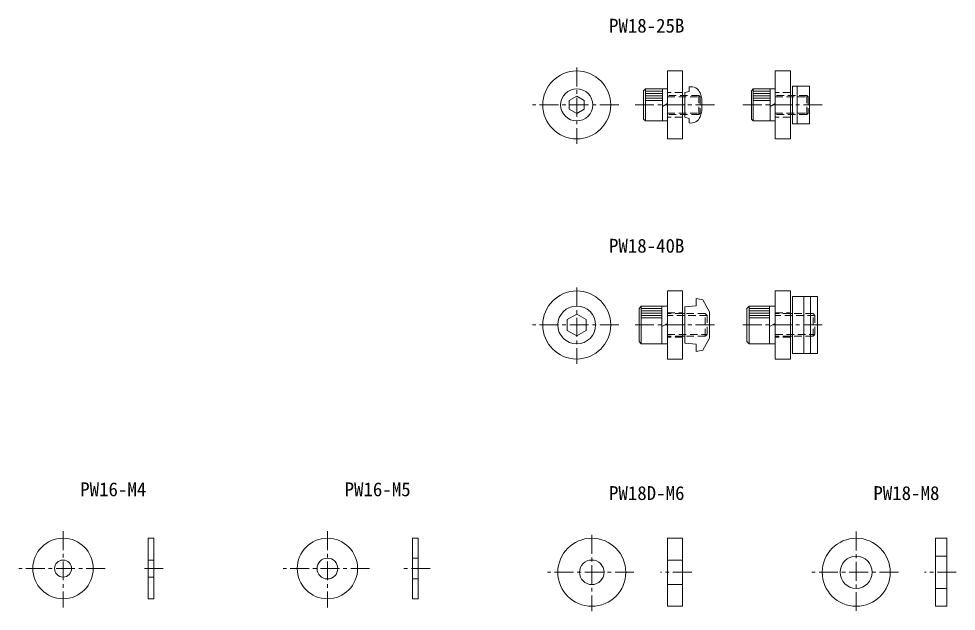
# Model space of a CAD drawing. Units: millimetres on the paper. Extents: x -581 to -332, y -404 to -248.
import ezdxf
from ezdxf.enums import TextEntityAlignment as Align

# ---------------------------------------------------------------- set-up
doc = ezdxf.new("R2010")
doc.units = ezdxf.units.MM
doc.linetypes.add('CHAIN1', pattern=[8, 5, -1, 1, -1])
doc.linetypes.add('DASHED2', pattern=[3, 2, -1])
doc.layers.add('0-0', color=7, linetype='Continuous', lineweight=18)
doc.layers.add('0-1', color=4, linetype='DASHED2', lineweight=9)
doc.styles.add('ＭＳ ゴシック', font='')
doc.styles.get('ＭＳ ゴシック').set_extended_font_data('MS Gothic')

msp = doc.modelspace()

# ---------------------------------------------------------------- linework, layer by layer
at = {"layer": '0-0'}
for p, q in [((-375.737, -275.494), (-375.737, -265.494)), ((-371.237, -265.494), (-375.737, -265.494)), ((-374.537, -275.494), (-374.537, -265.494)), ((-371.237, -275.494), (-371.237, -265.494)), ((-404.3, -267.244), (-403.1, -266.923)), ((-404.3, -267.244), (-404.3, -273.744)), ((-403.1, -265.747), (-403.1, -266.923)), ((-399.921, -268.213), (-400.239, -267.339)), ((-399.8, -272.092), (-399.8, -268.897)), ((-400.239, -273.649), (-399.921, -272.776)), ((-403.1, -274.066), (-404.3, -273.744)), ((-403.1, -274.066), (-403.1, -275.241)), ((-371.237, -275.494), (-375.737, -275.494)), ((-401.3, -321.71), (-401.3, -323.623)), ((-399.535, -322.032), (-401.3, -321.71)), ((-397.7, -325.21), (-399.535, -322.032)), ((-372.737, -321.21), (-372.737, -336.21)), ((-370.972, -321.21), (-370.972, -336.21)), ((-416.4, -324.31), (-415.8, -323.71)), ((-416.4, -324.31), (-416.4, -333.11)), ((-415.8, -333.71), (-415.8, -323.71)), ((-415.8, -323.71), (-408.9, -323.71)), ((-415.8, -324.335), (-410.4, -324.335)), ((-415.8, -324.96), (-410.4, -324.96)), ((-410.4, -333.71), (-410.4, -323.71)), ((-401.3, -323.623), (-404.3, -323.885)), ((-404.3, -323.885), (-404.3, -333.535)), ((-387.837, -324.31), (-387.237, -323.71)), ((-387.837, -324.31), (-387.837, -333.11)), ((-387.237, -333.71), (-387.237, -323.71)), ((-387.237, -323.71), (-380.337, -323.71)), ((-387.237, -324.335), (-381.837, -324.335)), ((-387.237, -324.96), (-381.837, -324.96)), ((-381.837, -333.71), (-381.837, -323.71)), ((-415.8, -325.585), (-410.4, -325.585)), ((-415.8, -326.21), (-410.4, -326.21)), ((-415.8, -326.835), (-410.4, -326.835)), ((-404.9, -325.71), (-404.3, -325.71)), ((-404.9, -326.16), (-404.3, -326.16)), ((-397.7, -332.21), (-397.7, -325.21)), ((-387.237, -325.585), (-381.837, -325.585)), ((-387.237, -326.21), (-381.837, -326.21)), ((-387.237, -326.835), (-381.837, -326.835)), ((-376.337, -325.71), (-375.737, -325.71)), ((-376.337, -326.16), (-375.737, -326.16)), ((-408.9, -328.277), (-410.4, -329.143)), ((-380.337, -328.277), (-381.837, -329.143)), ((-404.9, -331.26), (-404.3, -331.26)), ((-404.9, -331.71), (-404.3, -331.71)), ((-397.7, -332.21), (-399.535, -335.389)), ((-376.337, -331.26), (-375.737, -331.26)), ((-376.337, -331.71), (-375.737, -331.71)), ((-415.8, -333.71), (-416.4, -333.11)), ((-415.8, -333.71), (-408.9, -333.71)), ((-401.3, -333.798), (-404.3, -333.535)), ((-401.3, -335.71), (-401.3, -333.798)), ((-387.237, -333.71), (-387.837, -333.11)), ((-387.237, -333.71), (-380.337, -333.71)), ((-399.535, -335.389), (-401.3, -335.71)), ((-369.137, -336.21), (-375.737, -336.21)), ((-546.4, -390.887), (-544.9, -390.887)), ((-474.9, -390.387), (-476.4, -390.387)), ((-408.9, -390.887), (-404.9, -390.887)), ((-334.9, -389.887), (-337.9, -389.887)), ((-544.9, -395.387), (-546.4, -395.387)), ((-476.4, -395.887), (-474.9, -395.887)), ((-404.9, -397.387), (-408.9, -397.387)), ((-337.9, -398.387), (-334.9, -398.387))]:
    msp.add_line(p, q, dxfattribs=at)
at = {"layer": '0-0', "lineweight": 20}
for p, q in [((-415.2, -266.744), (-414.7, -266.244)), ((-415.2, -266.744), (-415.2, -274.244)), ((-414.7, -274.744), (-414.7, -266.244)), ((-414.7, -266.244), (-408.9, -266.244)), ((-414.7, -266.851), (-410.2, -266.851)), ((-414.7, -267.459), (-410.2, -267.459)), ((-414.7, -268.066), (-410.2, -268.066)), ((-410.2, -274.744), (-410.2, -266.244)), ((-386.637, -266.744), (-386.137, -266.244)), ((-386.637, -266.744), (-386.637, -274.244)), ((-386.137, -274.744), (-386.137, -266.244)), ((-386.137, -266.244), (-380.337, -266.244)), ((-386.137, -266.851), (-381.637, -266.851)), ((-386.137, -267.459), (-381.637, -267.459)), ((-386.137, -268.066), (-381.637, -268.066)), ((-381.637, -274.744), (-381.637, -266.244)), ((-414.7, -268.673), (-410.2, -268.673)), ((-414.7, -269.28), (-410.2, -269.28)), ((-408.9, -270.119), (-410.2, -270.87)), ((-386.137, -268.673), (-381.637, -268.673)), ((-386.137, -269.28), (-381.637, -269.28)), ((-380.337, -270.119), (-381.637, -270.87)), ((-414.7, -274.744), (-415.2, -274.244)), ((-414.7, -274.744), (-408.9, -274.744)), ((-386.137, -274.744), (-386.637, -274.244)), ((-386.137, -274.744), (-380.337, -274.744))]:
    msp.add_line(p, q, dxfattribs=at)
at = {"layer": '0-0'}
for points in [[(-404.9, -261.494), (-408.9, -261.494), (-408.9, -279.494), (-404.9, -279.494)], [(-376.337, -261.494), (-380.337, -261.494), (-380.337, -279.494), (-376.337, -279.494)], [(-404.9, -319.71), (-408.9, -319.71), (-408.9, -337.71), (-404.9, -337.71)], [(-376.337, -319.71), (-380.337, -319.71), (-380.337, -337.71), (-376.337, -337.71)], [(-430.4, -330.154), (-430.4, -327.267), (-432.9, -325.824), (-435.4, -327.267), (-435.4, -330.154), (-432.9, -331.597)], [(-546.4, -401.137), (-546.4, -385.137), (-544.9, -385.137), (-544.9, -401.137)], [(-476.4, -401.137), (-476.4, -385.137), (-474.9, -385.137), (-474.9, -401.137)], [(-404.9, -385.137), (-408.9, -385.137), (-408.9, -403.137), (-404.9, -403.137)], [(-334.9, -385.137), (-337.9, -385.137), (-337.9, -403.137), (-334.9, -403.137)]]:
    msp.add_lwpolyline(points, close=True, dxfattribs=at)
at = {"layer": '0-0', "lineweight": 20}
msp.add_lwpolyline([(-430.9, -271.649), (-430.9, -269.34), (-432.9, -268.185), (-434.9, -269.34), (-434.9, -271.649), (-432.9, -272.804)], close=True, dxfattribs=at)
at = {"layer": '0-0'}
msp.add_lwpolyline([(-369.137, -336.21), (-369.137, -321.21), (-375.737, -321.21), (-375.737, -336.21)], dxfattribs=at)
for centre, radius in [((-432.9, -270.494), 9), ((-432.9, -328.71), 9), ((-432.9, -328.71), 5), ((-568.9, -393.137), 8), ((-498.9, -393.137), 8), ((-428.9, -394.137), 9), ((-358.9, -394.137), 9), ((-568.9, -393.137), 2.25), ((-498.9, -393.137), 2.75), ((-428.9, -394.137), 3.25), ((-358.9, -394.137), 4.25)]:
    msp.add_circle(centre, radius, dxfattribs=at)
at = {"layer": '0-0', "lineweight": 20}
msp.add_circle((-432.9, -270.494), 4.25, dxfattribs=at)
at = {"layer": '0-0'}
for centre, radius, start, end in [((-402.588, -268.194), 2.5, 20, 101.82177), ((-401.8, -268.897), 2, 0, 20), ((-401.8, -272.092), 2, 340, 0), ((-402.588, -272.794), 2.5, 258.17823, 340)]:
    msp.add_arc(centre, radius, start, end, dxfattribs=at)
at = {"layer": '0-1', "linetype": 'CHAIN1'}
for p, q in [((-432.9, -260.602), (-432.9, -280.793)), ((-421.742, -270.494), (-444.625, -270.494)), ((-396.458, -270.494), (-417.526, -270.494)), ((-367.894, -270.494), (-388.962, -270.494)), ((-432.9, -318.818), (-432.9, -339.009)), ((-421.742, -328.71), (-444.625, -328.71)), ((-396.458, -328.71), (-417.526, -328.71)), ((-367.894, -328.71), (-388.962, -328.71)), ((-568.9, -383.244), (-568.9, -403.435)), ((-498.9, -383.244), (-498.9, -403.435)), ((-428.9, -384.244), (-428.9, -404.435)), ((-358.9, -383.363), (-358.9, -404.435)), ((-557.742, -393.137), (-580.625, -393.137)), ((-542.361, -393.137), (-548.061, -393.137)), ((-487.742, -393.137), (-510.625, -393.137)), ((-471.657, -393.137), (-478.747, -393.137)), ((-417.742, -394.137), (-440.625, -394.137)), ((-402.414, -394.137), (-410.686, -394.137)), ((-347.742, -394.137), (-370.625, -394.137)), ((-332.412, -394.137), (-340.857, -394.137))]:
    msp.add_line(p, q, dxfattribs=at)
at = {"layer": '0-1'}
for p, q in [((-404.9, -267.244), (-408.9, -267.244)), ((-400.55, -267.994), (-408.9, -267.994)), ((-400.2, -268.344), (-400.55, -267.994)), ((-400.55, -272.994), (-400.55, -267.994)), ((-376.337, -267.244), (-380.337, -267.244)), ((-371.987, -267.994), (-380.337, -267.994)), ((-371.637, -268.344), (-371.987, -267.994)), ((-371.987, -272.994), (-371.987, -267.994)), ((-408.9, -272.644), (-400.2, -272.644)), ((-400.55, -272.994), (-408.9, -272.994)), ((-400.55, -272.994), (-400.2, -272.644)), ((-380.337, -272.644), (-371.637, -272.644)), ((-371.987, -272.994), (-380.337, -272.994)), ((-371.987, -272.994), (-371.637, -272.644)), ((-404.9, -273.744), (-408.9, -273.744)), ((-376.337, -273.744), (-380.337, -273.744)), ((-408.9, -325.46), (-404.9, -325.46)), ((-398.85, -325.71), (-408.9, -325.71)), ((-398.4, -326.16), (-408.9, -326.16)), ((-398.4, -326.16), (-398.85, -325.71)), ((-398.85, -331.71), (-398.85, -325.71)), ((-398.4, -326.16), (-398.4, -331.26)), ((-380.337, -325.46), (-376.337, -325.46)), ((-370.287, -325.71), (-380.337, -325.71)), ((-369.837, -326.16), (-380.337, -326.16)), ((-369.837, -326.16), (-370.287, -325.71)), ((-370.287, -331.71), (-370.287, -325.71)), ((-369.837, -326.16), (-369.837, -331.26)), ((-408.9, -331.26), (-398.4, -331.26)), ((-398.85, -331.71), (-408.9, -331.71)), ((-404.9, -331.96), (-408.9, -331.96)), ((-398.85, -331.71), (-398.4, -331.26)), ((-380.337, -331.26), (-369.837, -331.26)), ((-370.287, -331.71), (-380.337, -331.71)), ((-376.337, -331.96), (-380.337, -331.96)), ((-370.287, -331.71), (-369.837, -331.26))]:
    msp.add_line(p, q, dxfattribs=at)
for points in [[(-408.9, -268.344), (-400.2, -268.344), (-400.2, -272.644)], [(-380.337, -268.344), (-371.637, -268.344), (-371.637, -272.644)]]:
    msp.add_lwpolyline(points, dxfattribs=at)

# ---------------------------------------------------------------- texts
at = {"layer": '0-1', "color": 7, "style": 'ＭＳ ゴシック'}
for s, p in [('PW18-25B', (-424.349, -252.467)), ('PW18-40B', (-424.349, -310.683)), ('PW16-', (-564.349, -375.109)), ('M4', (-551.849, -375.109)), ('PW16-', (-494.349, -375.109)), ('M5', (-481.849, -375.109)), ('PW18D-', (-424.349, -376.109)), ('M6', (-409.349, -376.109)), ('PW18-', (-354.349, -376.109)), ('M8', (-341.849, -376.109))]:
    msp.add_text(s, height=3.666, dxfattribs=at).set_placement(p, align=Align.BOTTOM_LEFT)

doc.saveas('drawing.dxf')
